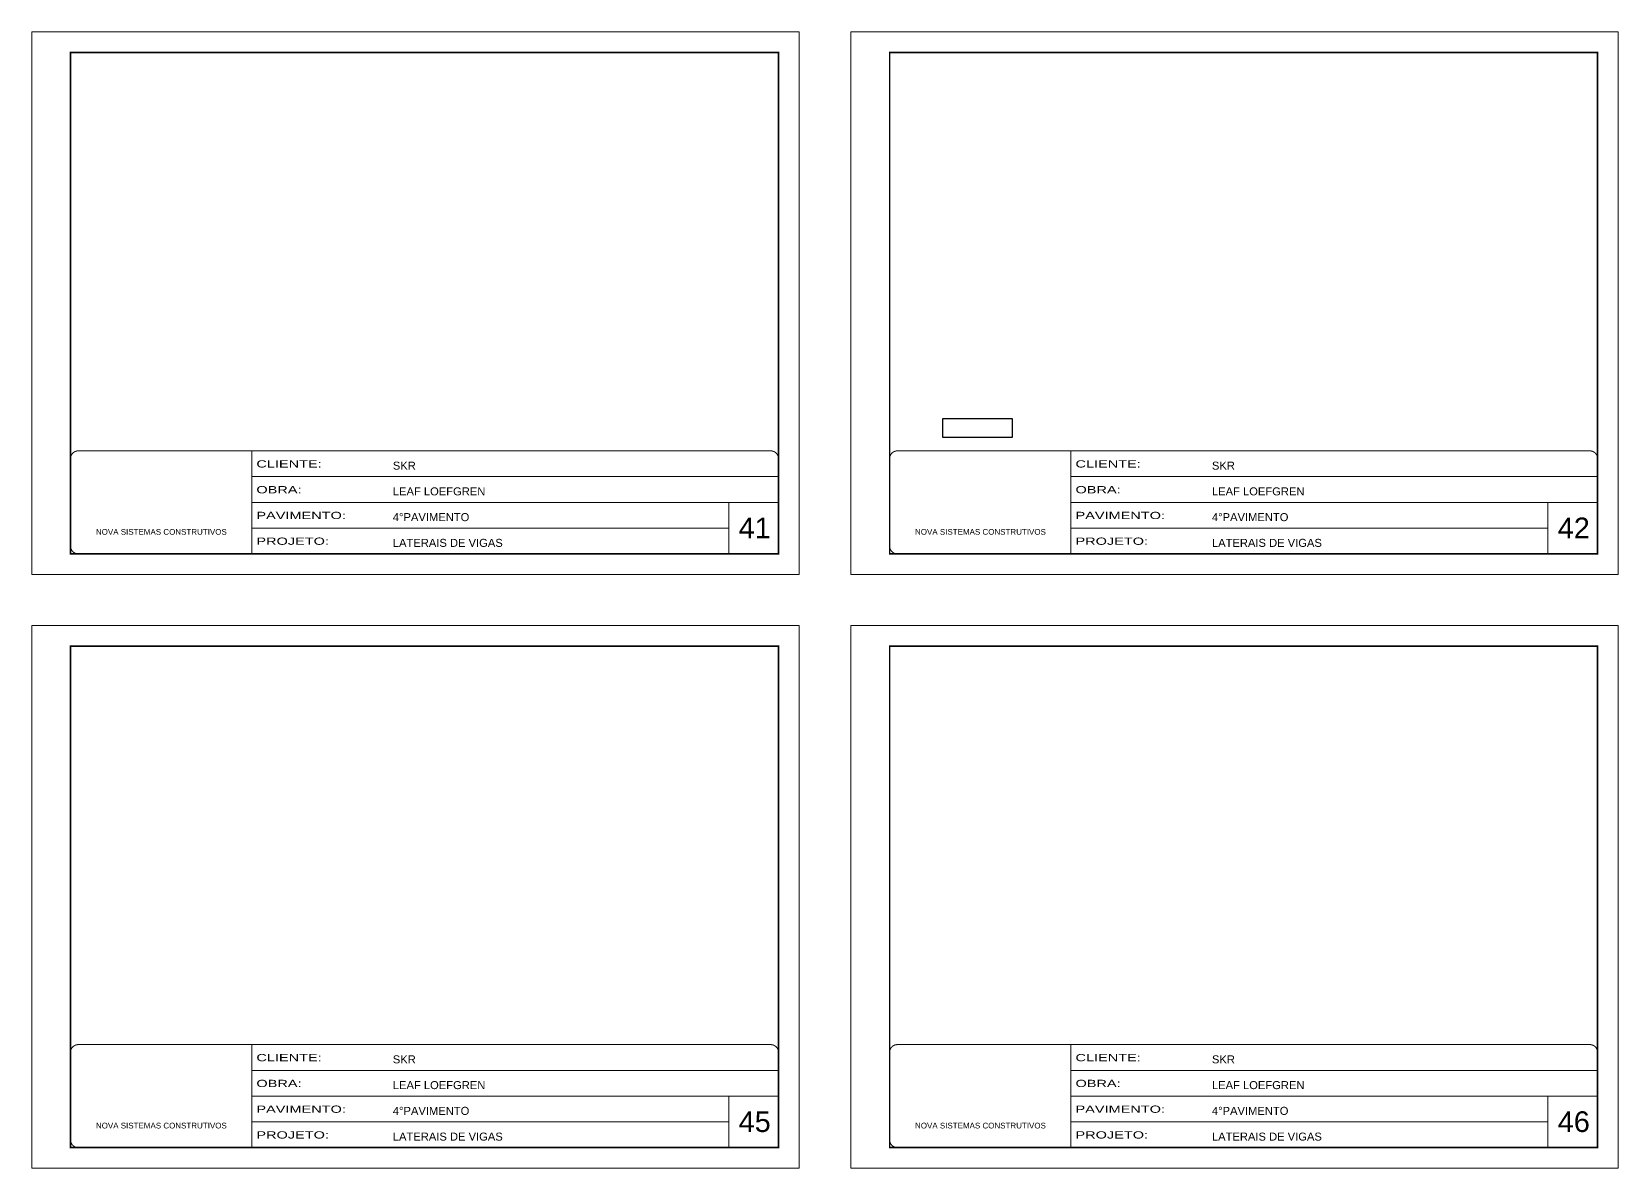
# Model space of a CAD drawing. Extents: x 3309 to 9563, y -2522 to 14608.
# Drawn here: x 3309 to 6379, y 924 to 3122 of the extents above; entities that cross this region are included whole.
import ezdxf

# ---------------------------------------------------------------- set-up
doc = ezdxf.new("R2010")
doc.units = 0
doc.linetypes.add('CONTINUO', pattern=[0])
doc.linetypes.add('DASHED', pattern=[0.75, 0.5, -0.25])
for name, color, linetype, lineweight in [('CARIMBO', 255, 'Continuous', 9), ('Folhas', 255, 'Continuous', 9), ('SARRAFO DE PRESSAO', 251, 'DASHED', 9)]:
    doc.layers.add(name, color=color, linetype=linetype, lineweight=lineweight)
doc.layers.add('NOMENCLATURA', color=7, linetype='Continuous')
doc.styles.add('ARIAL', font='arial.ttf')
doc.styles.add('Tecnologia', font='')
doc.styles.get('Tecnologia').set_extended_font_data('Forgotten Futurist')

# ---------------------------------------------------------------- blocks, each defined once
blk = doc.blocks.new('9999999999')
at = {"color": 30, "linetype": 'CONTINUO'}
for p, q in [((98564.6, 34230.2), (98564.6, 34429.4)), ((98564.6, 34379.6), (99584, 34379.6)), ((98564.6, 34329.8), (99488, 34329.8)), ((99584, 34329.8), (99488, 34329.8)), ((99488, 34329.8), (99488, 34230.2)), ((98564.6, 34280), (99488, 34280))]:
    blk.add_line(p, q, dxfattribs=at)
at = {"color": 30, "linetype": 'CONTINUO', "const_width": 2}
blk.add_lwpolyline([(99584, 34230.2), (99584, 34414.4, 0.414214), (99569, 34429.4), (98229, 34429.4, 0.414214), (98214, 34414.4), (98214, 34245.2, 0.414214), (98229, 34230.2), (99584, 34230.2)], format="xyb", dxfattribs=at)
at = {"layer": 'Folhas'}
blk.add_lwpolyline([(98139, 34190.2), (99624, 34190.2), (99624, 35240.2), (98139, 35240.2)], close=True, dxfattribs=at)
at = {"layer": 'Folhas', "color": 30, "const_width": 3}
blk.add_lwpolyline([(98214, 34230.2), (99584, 34230.2), (99584, 35200.2), (98214, 35200.2)], close=True, dxfattribs=at)
at = {"color": 7, "linetype": 'Continuous', "ltscale": 5, "style": 'ARIAL'}
for s, height, p in [('SKR', 15.48, (98837.7, 34393.1)), ('LEAF LOEFGREN', 15.483, (98837.7, 34343.3)), ('4°PAVIMENTO', 15.483, (98837.7, 34293.5)), ('NOVA SISTEMAS CONSTRUTIVOS', 11.059, (98263.2, 34267.2)), ('LATERAIS DE VIGAS', 15.483, (98837.7, 34243.7))]:
    blk.add_text(s, height=height, dxfattribs=at).set_placement(p)
at = {"layer": 'Folhas', "color": 7, "style": 'Tecnologia', "width": 1.5}
for s, p in [('CLIENTE:', (98573.7, 34397.2)), ('OBRA:', (98573.7, 34347.3)), ('PAVIMENTO:', (98573.7, 34297.5)), ('PROJETO:', (98573.7, 34247.7))]:
    blk.add_text(s, height=14, dxfattribs=at).set_placement(p)

msp = doc.modelspace()

# ---------------------------------------------------------------- linework, layer by layer
at = {"layer": 'NOMENCLATURA', "elevation": 0}
msp.add_lwpolyline([(5072.08, 2373.62), (5206.61, 2373.62), (5206.61, 2337.16), (5072.08, 2337.16)], close=True, dxfattribs=at)

# ---------------------------------------------------------------- block references
at = {"layer": 'SARRAFO DE PRESSAO', "color": 6, "linetype": 'ByBlock'}
for p in [(-94829.61, -32118.1), (-93244.61, -32118.1), (-94829.61, -33266.67), (-93244.61, -33266.67)]:
    msp.add_blockref('9999999999', p, dxfattribs=at)

# ---------------------------------------------------------------- texts
at = {"layer": 'CARIMBO', "style": 'ARIAL'}
for s, p in [('41', (4677.23, 2142.25)), ('42', (6262.23, 2142.25)), ('45', (4677.23, 993.68)), ('46', (6262.23, 993.68))]:
    msp.add_text(s, height=40, dxfattribs=at).set_placement(p)

doc.saveas('drawing.dxf')
